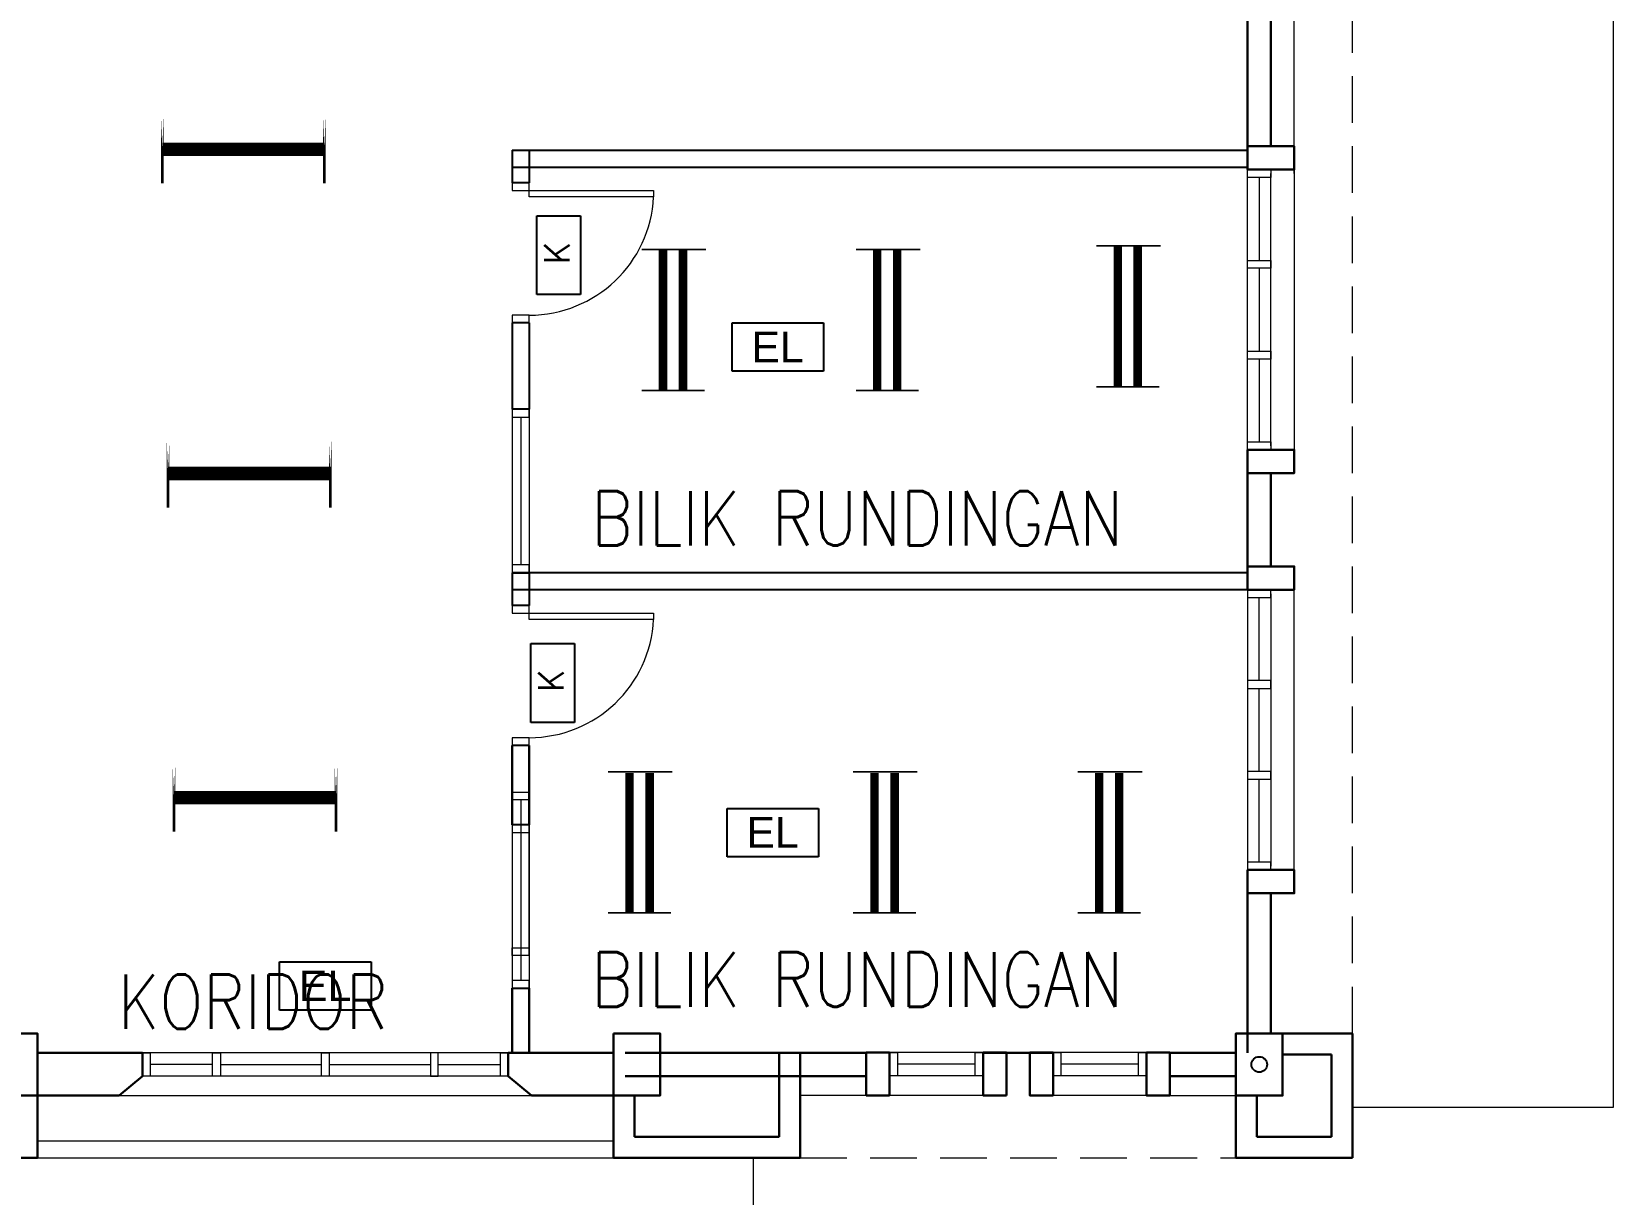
# Model space of a CAD drawing. Header units: inches. Extents: x -106504901 to 86801075, y -86378143 to 86869072.
# Drawn here: x 170504 to 180666, y 65055 to 72527 of the extents above; entities that cross this region are included whole.
import ezdxf
from ezdxf.enums import TextEntityAlignment as Align

# ---------------------------------------------------------------- set-up
doc = ezdxf.new("R2010")
doc.units = ezdxf.units.IN
doc.header["$MEASUREMENT"] = 0
doc.linetypes.add('HIDDEN', pattern=[0.375, 0.25, -0.125])
for name, color, linetype in [('BOMBA', 12, 'Continuous'), ('DOWNPIPE', 8, 'Continuous'), ('FITTING', 40, 'Continuous'), ('LAMPU', 7, 'Continuous'), ('partition', 8, 'Continuous')]:
    doc.layers.add(name, color=color, linetype=linetype)
for name, color, linetype, lineweight in [('COLUMN', 8, 'Continuous', 30), ('DOOR', 8, 'Continuous', 20), ('LW', 8, 'Continuous', 20), ('ROOF', 8, 'Continuous', 20), ('t3', 8, 'Continuous', 25), ('wall', 8, 'Continuous', 30), ('WIN', 8, 'Continuous', 18)]:
    doc.layers.add(name, color=color, linetype=linetype, lineweight=lineweight)
doc.styles.add('LAILA', font='romans.shx', dxfattribs={"width": 0.85, "height": 350})
doc.styles.add('SANSSERIF', font='SAS_____.pfb', dxfattribs={"width": 0.7, "height": 700})
doc.styles.add('SIMPLEX', font='simplex.shx', dxfattribs={"width": 0.8})

# ---------------------------------------------------------------- blocks, each defined once
blk = doc.blocks.new('dr16')
at = {"layer": 'DOOR', "color": 1}
blk.add_line((-2409712, -909071), (-2409602, -909071), dxfattribs=at)
for points in [[(-2409712, -909071), (-2409602, -909071), (-2409602, -909021), (-2409712, -909021)], [(-2410511, -909831), (-2409712, -909831), (-2409712, -909871), (-2410511, -909871)], [(-2409712, -909921), (-2409602, -909921), (-2409602, -909871), (-2409712, -909871)]]:
    blk.add_lwpolyline(points, close=True, dxfattribs=at)
at = {"layer": 'DOOR', "color": 9}
blk.add_arc((-2409712, -909871), 800, 90, 177.134, dxfattribs=at)
blk = doc.blocks.new('AW30')
at = {"layer": 'wall'}
for points in [[(-2473393, -914141), (-2473243, -914141), (-2473243, -913866), (-2473393, -913866)], [(-2472643, -914141), (-2472493, -914141), (-2472493, -913866), (-2472643, -913866)]]:
    blk.add_lwpolyline(points, close=True, dxfattribs=at)
at = {"layer": 'WIN', "color": 1}
for p, q in [((-2473243, -913866), (-2472643, -913866)), ((-2473193, -913941), (-2472693, -913941)), ((-2473218, -914016), (-2472643, -914016))]:
    blk.add_line(p, q, dxfattribs=at)
at = {"layer": 'WIN', "color": 2}
blk.add_line((-2473243, -914141), (-2472643, -914141), dxfattribs=at)
at = {"layer": 'WIN', "color": 1}
for points in [[(-2473243, -914016), (-2473193, -914016), (-2473193, -913866), (-2473243, -913866)], [(-2472693, -914016), (-2472643, -914016), (-2472643, -913866), (-2472693, -913866)]]:
    blk.add_lwpolyline(points, close=True, dxfattribs=at)
blk = doc.blocks.new('emergency light R')
at = {"layer": 'LAMPU', "color": 6, "linetype": 'Continuous'}
for p, q in [((0, 4.9), (0, 247.7)), ((0, 247.7), (459.3, 247.7)), ((459.3, 247.7), (459.3, 4.9)), ((459.3, 4.9), (0, 4.9))]:
    blk.add_line(p, q, dxfattribs=at)
at = {"layer": 'LAMPU', "color": 6, "linetype": 'Continuous', "style": 'SANSSERIF'}
blk.add_text('EL', height=153.77, dxfattribs=at).set_placement((97, 50))

msp = doc.modelspace()

# ---------------------------------------------------------------- linework, layer by layer
at = {"layer": 'BOMBA', "color": 8, "linetype": 'ByBlock', "ltscale": 10}
for p, q in [((173749, 70837), (173749, 71343)), ((173749, 71343), (174030, 71343)), ((173749, 70837), (173749, 71343)), ((173749, 71343), (174030, 71343)), ((174030, 71343), (174030, 70837)), ((174030, 71343), (174030, 70837)), ((174030, 70837), (173749, 70837)), ((174030, 70837), (173749, 70837)), ((173711, 68088), (173711, 68595)), ((173711, 68595), (173992, 68595)), ((173711, 68088), (173711, 68595)), ((173711, 68595), (173992, 68595)), ((173992, 68595), (173992, 68088)), ((173992, 68595), (173992, 68088)), ((173992, 68088), (173711, 68088)), ((173992, 68088), (173711, 68088))]:
    msp.add_line(p, q, dxfattribs=at)
at = {"layer": 'BOMBA', "color": 3, "linetype": 'ByBlock', "ltscale": 10}
for p, q in [((173749, 70837), (173749, 71343)), ((173749, 71343), (174030, 71343)), ((174030, 71343), (174030, 70837)), ((174030, 70837), (173749, 70837)), ((173711, 68088), (173711, 68595)), ((173711, 68595), (173992, 68595)), ((173992, 68595), (173992, 68088)), ((173992, 68088), (173711, 68088))]:
    msp.add_line(p, q, dxfattribs=at)
at = {"layer": 'COLUMN'}
for points in [[(170241, 66090), (170541, 66090), (170541, 65690), (170241, 65690)], [(174241, 66090), (174541, 66090), (174541, 65690), (174241, 65690)], [(178541, 66090), (178241, 66090), (178241, 65690), (178541, 65690)]]:
    msp.add_lwpolyline(points, close=True, dxfattribs=at)
at = {"layer": 'DOWNPIPE'}
msp.add_circle((178391, 65890), 50, dxfattribs=at)
at = {"layer": 'FITTING', "color": 3, "const_width": 17.4}
for points in [[(171343, 71990), (171343, 71552)], [(171343, 71990), (171343, 71552)], [(172384, 71990), (172384, 71552)], [(172384, 71990), (172384, 71552)], [(171380, 69906), (171380, 69469)], [(171380, 69906), (171380, 69469)], [(172422, 69906), (172422, 69469)], [(172422, 69906), (172422, 69469)], [(171418, 67823), (171418, 67385)], [(172459, 67823), (172459, 67385)]]:
    msp.add_lwpolyline(points, close=True, dxfattribs=at)
at = {"layer": 'FITTING', "color": 3}
for points, const_width in [([(171343, 71771), (172384, 71771)], 86.8), ([(171343, 71771), (172384, 71771)], 86.8), ([(174560, 70221), (174560, 71121)], 54.6), ([(174689, 70221), (174689, 71121)], 54.6), ([(175936, 70221), (175936, 71121)], 54.6), ([(176065, 70221), (176065, 71121)], 54.6), ([(177344, 71151), (177629, 71151)], 10.9), ([(177482, 70245), (177482, 71145)], 54.6), ([(177483, 71151), (177758, 71151)], 10.9), ([(177610, 70245), (177610, 71145)], 54.6), ([(174423, 71127), (174708, 71127)], 10.9), ([(174562, 71127), (174837, 71127)], 10.9), ([(175799, 71127), (176084, 71127)], 10.9), ([(175938, 71127), (176213, 71127)], 10.9), ([(174423, 70221), (174698, 70221)], 10.9), ([(174552, 70221), (174827, 70221)], 10.9), ([(175799, 70221), (176074, 70221)], 10.9), ([(175928, 70221), (176203, 70221)], 10.9), ([(177344, 70245), (177619, 70245)], 10.9), ([(177473, 70245), (177748, 70245)], 10.9), ([(171380, 69687), (172422, 69687)], 86.8), ([(171380, 69687), (172422, 69687)], 86.8), ([(174345, 66864), (174345, 67764)], 54.6), ([(174345, 66864), (174345, 67764)], 54.6), ([(174474, 66864), (174474, 67764)], 54.6), ([(174474, 66864), (174474, 67764)], 54.6), ([(175919, 66864), (175919, 67764)], 54.6), ([(175919, 66864), (175919, 67764)], 54.6), ([(176048, 66864), (176048, 67764)], 54.6), ([(176048, 66864), (176048, 67764)], 54.6), ([(177362, 66864), (177362, 67764)], 54.6), ([(177362, 66864), (177362, 67764)], 54.6), ([(177491, 66864), (177491, 67764)], 54.6), ([(177491, 66864), (177491, 67764)], 54.6), ([(174207, 67770), (174492, 67770)], 10.9), ([(174207, 67770), (174492, 67770)], 10.9), ([(174346, 67770), (174621, 67770)], 10.9), ([(174346, 67770), (174621, 67770)], 10.9), ([(175781, 67770), (176066, 67770)], 10.9), ([(175781, 67770), (176066, 67770)], 10.9), ([(175920, 67770), (176195, 67770)], 10.9), ([(175920, 67770), (176195, 67770)], 10.9), ([(177225, 67770), (177510, 67770)], 10.9), ([(177225, 67770), (177510, 67770)], 10.9), ([(177363, 67770), (177639, 67770)], 10.9), ([(177363, 67770), (177639, 67770)], 10.9), ([(171418, 67604), (172459, 67604)], 86.8), ([(174207, 66864), (174483, 66864)], 10.9), ([(174207, 66864), (174483, 66864)], 10.9), ([(174336, 66864), (174611, 66864)], 10.9), ([(174336, 66864), (174611, 66864)], 10.9), ([(175781, 66864), (176056, 66864)], 10.9), ([(175781, 66864), (176056, 66864)], 10.9), ([(175910, 66864), (176185, 66864)], 10.9), ([(175910, 66864), (176185, 66864)], 10.9), ([(177225, 66864), (177500, 66864)], 10.9), ([(177225, 66864), (177500, 66864)], 10.9), ([(177354, 66864), (177629, 66864)], 10.9), ([(177354, 66864), (177629, 66864)], 10.9)]:
    msp.add_lwpolyline(points, dxfattribs=dict(at, const_width=const_width))
at = {"layer": 'LW', "linetype": 'HIDDEN', "ltscale": 1200}
for p, q in [((178991, 66090), (178991, 72815)), ((175441, 65290), (178241, 65290))]:
    msp.add_line(p, q, dxfattribs=at)
at = {"layer": 'LW'}
for p, q in [((178616, 71615), (178616, 72690)), ((178616, 71615), (178616, 72690)), ((178616, 71640), (178616, 69840)), ((178616, 71640), (178616, 69840)), ((178616, 67140), (178616, 68940)), ((178616, 67140), (178616, 68940))]:
    msp.add_line(p, q, dxfattribs=at)
at = {"layer": 'partition'}
for p, q in [((173591, 71765), (173591, 71555)), ((173591, 71765), (178316, 71765)), ((173701, 71765), (173701, 71555)), ((173591, 71655), (178316, 71655)), ((173701, 71555), (173591, 71555)), ((173701, 71555), (173591, 71555)), ((173591, 70655), (173591, 70100)), ((173701, 70655), (173591, 70655)), ((173701, 70655), (173591, 70655)), ((173701, 70655), (173701, 70100)), ((173701, 70100), (173591, 70100)), ((178316, 69050), (173591, 69050)), ((173591, 69050), (173591, 68840)), ((173591, 69050), (173701, 69050)), ((173701, 69050), (173701, 68840)), ((178316, 68940), (173591, 68940)), ((173701, 68840), (173591, 68840)), ((173701, 68840), (173591, 68840)), ((173591, 67940), (173591, 67430)), ((173701, 67940), (173591, 67940)), ((173591, 67430), (173591, 67940)), ((173591, 67940), (173591, 67430)), ((173701, 67940), (173591, 67940)), ((173591, 67940), (173591, 67640)), ((173701, 67940), (173591, 67940)), ((173701, 67940), (173701, 67430)), ((173701, 67430), (173701, 67940)), ((173701, 67940), (173701, 67430)), ((173701, 67940), (173701, 67640)), ((173701, 67430), (173591, 67430)), ((173591, 66380), (173701, 66380)), ((173591, 66380), (173591, 65965)), ((173591, 65965), (173591, 66380)), ((173591, 66380), (173591, 65965)), ((173701, 66380), (173701, 65965)), ((173701, 65965), (173701, 66380)), ((173701, 66380), (173701, 65965))]:
    msp.add_line(p, q, dxfattribs=at)
at = {"layer": 'ROOF', "linetype": 'Continuous', "ltscale": 2000}
msp.add_line((175141, 62940), (175141, 65290), dxfattribs=at)
msp.add_lwpolyline([(178991, 65615), (180666, 65615), (180666, 72815)], dxfattribs=at)
at = {"layer": 'wall'}
for p, q in [((178316, 71640), (178316, 72690)), ((178316, 71640), (178316, 72690)), ((178466, 71790), (178466, 72690)), ((178466, 71790), (178466, 72690)), ((178316, 68940), (178316, 69840)), ((178316, 68940), (178316, 69840)), ((178466, 69090), (178466, 69690)), ((178466, 69090), (178466, 69690)), ((178316, 67140), (178316, 65965)), ((178316, 67140), (178316, 66090)), ((178466, 66990), (178466, 66090)), ((178466, 66990), (178466, 66090)), ((178991, 66090), (178466, 66090)), ((178991, 65290), (178991, 66090)), ((170541, 65965), (171216, 65965)), ((171216, 65965), (171216, 65815)), ((173566, 65965), (174241, 65965)), ((173566, 65965), (173566, 65815)), ((175866, 65965), (174316, 65965)), ((175306, 65425), (175306, 65965)), ((175441, 65290), (175441, 65965)), ((176616, 65965), (177066, 65965)), ((178241, 65965), (177816, 65965)), ((178856, 65955), (178541, 65955)), ((178856, 65425), (178856, 65955)), ((171066, 65690), (171216, 65815)), ((173716, 65690), (173566, 65815)), ((175866, 65815), (174316, 65815)), ((178241, 65815), (177816, 65815)), ((170541, 65690), (171066, 65690)), ((170541, 65290), (170541, 65690)), ((174241, 65690), (173716, 65690)), ((174241, 65290), (174241, 65690)), ((174376, 65425), (174376, 65695)), ((178241, 65290), (178241, 65690)), ((178376, 65425), (178376, 65695)), ((175306, 65425), (174376, 65425)), ((178856, 65425), (178376, 65425)), ((169341, 65290), (170541, 65290)), ((175441, 65290), (174241, 65290)), ((178991, 65290), (178241, 65290))]:
    msp.add_line(p, q, dxfattribs=at)
for points in [[(178316, 71790), (178316, 71640), (178616, 71640), (178616, 71790)], [(178316, 71790), (178316, 71640), (178616, 71640), (178616, 71790)], [(178316, 69840), (178316, 69690), (178616, 69690), (178616, 69840)], [(178316, 69840), (178316, 69690), (178616, 69690), (178616, 69840)], [(178316, 68940), (178316, 69090), (178616, 69090), (178616, 68940)], [(178316, 68940), (178316, 69090), (178616, 69090), (178616, 68940)], [(178316, 66990), (178316, 67140), (178616, 67140), (178616, 66990)], [(178316, 66990), (178316, 67140), (178616, 67140), (178616, 66990)]]:
    msp.add_lwpolyline(points, close=True, dxfattribs=at)
at = {"layer": 'WIN'}
for p, q in [((178316, 69840), (178316, 71640)), ((178316, 69840), (178316, 71640)), ((178316, 69840), (178316, 71640)), ((178391, 71590), (178391, 71057)), ((178391, 71590), (178391, 71057)), ((178391, 71590), (178391, 71057)), ((178466, 69865), (178466, 71615)), ((178466, 69865), (178466, 71615)), ((178391, 71007), (178391, 70473)), ((178391, 71007), (178391, 70473)), ((178391, 71007), (178391, 70473)), ((178391, 70423), (178391, 69890)), ((178391, 70423), (178391, 69890)), ((178391, 70423), (178391, 69890)), ((173591, 70100), (173591, 69050)), ((173646, 70050), (173646, 69100)), ((173701, 70100), (173701, 69050)), ((178316, 68940), (178316, 67140)), ((178316, 68940), (178316, 67140)), ((178466, 68915), (178466, 67165)), ((178466, 68915), (178466, 67165)), ((178391, 68357), (178391, 68890)), ((178391, 68357), (178391, 68890)), ((178391, 67773), (178391, 68307)), ((178391, 67773), (178391, 68307)), ((178391, 67190), (178391, 67723)), ((178391, 67190), (178391, 67723)), ((173591, 67640), (173591, 66590)), ((173646, 67590), (173646, 66640)), ((173701, 66590), (173701, 67640)), ((173591, 67430), (173591, 66380)), ((173646, 67380), (173646, 66430)), ((173701, 67430), (173701, 66380)), ((173566, 65965), (171216, 65965)), ((171666, 65890), (171266, 65890)), ((171716, 65890), (172366, 65890)), ((172416, 65890), (173066, 65890)), ((173116, 65890), (173516, 65890)), ((173566, 65815), (171216, 65815)), ((171066, 65690), (173716, 65690)), ((175866, 65690), (175441, 65690)), ((177816, 65690), (178241, 65690)), ((170541, 65400), (174241, 65400)), ((170541, 65290), (174241, 65290))]:
    msp.add_line(p, q, dxfattribs=at)
for points in [[(178466, 71640), (178466, 71590), (178316, 71590), (178316, 71640)], [(178466, 71640), (178466, 71590), (178316, 71590), (178316, 71640)], [(178466, 71057), (178466, 71007), (178316, 71007), (178316, 71057)], [(178466, 71057), (178466, 71007), (178316, 71007), (178316, 71057)], [(178466, 70473), (178466, 70423), (178316, 70423), (178316, 70473)], [(178466, 70473), (178466, 70423), (178316, 70423), (178316, 70473)], [(173591, 70050), (173701, 70050), (173701, 70100), (173591, 70100)], [(178466, 69890), (178466, 69840), (178316, 69840), (178316, 69890)], [(178466, 69890), (178466, 69840), (178316, 69840), (178316, 69890)], [(173591, 69050), (173701, 69050), (173701, 69100), (173591, 69100)], [(178466, 68890), (178466, 68940), (178316, 68940), (178316, 68890)], [(178466, 68890), (178466, 68940), (178316, 68940), (178316, 68890)], [(178466, 68307), (178466, 68357), (178316, 68357), (178316, 68307)], [(178466, 68307), (178466, 68357), (178316, 68357), (178316, 68307)], [(178466, 67723), (178466, 67773), (178316, 67773), (178316, 67723)], [(178466, 67723), (178466, 67773), (178316, 67773), (178316, 67723)], [(173701, 67590), (173591, 67590), (173591, 67640), (173701, 67640)], [(173591, 67380), (173701, 67380), (173701, 67430), (173591, 67430)], [(178466, 67140), (178466, 67190), (178316, 67190), (178316, 67140)], [(178466, 67140), (178466, 67190), (178316, 67190), (178316, 67140)], [(173701, 66590), (173591, 66590), (173591, 66640), (173701, 66640)], [(173591, 66380), (173701, 66380), (173701, 66430), (173591, 66430)], [(171266, 65815), (171216, 65815), (171216, 65965), (171266, 65965)], [(171716, 65815), (171666, 65815), (171666, 65965), (171716, 65965)], [(172416, 65815), (172366, 65815), (172366, 65965), (172416, 65965)], [(173066, 65815), (173116, 65815), (173116, 65965), (173066, 65965)], [(173566, 65815), (173516, 65815), (173516, 65965), (173566, 65965)]]:
    msp.add_lwpolyline(points, close=True, dxfattribs=at)

# ---------------------------------------------------------------- block references
at = {"layer": 'DOOR', "rotation": 180}
for p in [(-2236011, -838366), (-2236011, -838366), (-2236011, -841081)]:
    msp.add_blockref('dr16', p, dxfattribs=at)
at = {"layer": 'LAMPU', "color": 8, "xscale": 1.27951153594687, "yscale": 1.27951153594687, "zscale": 1.27951153594687}
for p in [(175004, 70338), (174972, 67219), (172097, 66233)]:
    msp.add_blockref('emergency light R', p, dxfattribs=at)
at = {"layer": 'WIN', "xscale": -1}
for p in [(-2296627, 979832), (-2295577, 979832)]:
    msp.add_blockref('AW30', p, dxfattribs=at)

# ---------------------------------------------------------------- texts
at = {"layer": 'BOMBA', "color": 8, "linetype": 'ByBlock', "ltscale": 10, "style": 'SIMPLEX'}
for p in [(173959, 71032), (173959, 71032), (173921, 68284), (173921, 68284)]:
    msp.add_text('K', height=162, rotation=90, dxfattribs=at).set_placement(p)
at = {"layer": 'BOMBA', "color": 3, "linetype": 'ByBlock', "ltscale": 10, "style": 'SIMPLEX'}
for p in [(173959, 71032), (173921, 68284)]:
    msp.add_text('K', height=162, rotation=90, dxfattribs=at).set_placement(p)
at = {"layer": 't3', "style": 'LAILA', "width": 0.85}
for s, p in [('BILIK RUNDINGAN', (174099, 69574)), ('BILIK RUNDINGAN', (174099, 66611)), ('KORIDOR', (171057, 66469))]:
    msp.add_text(s, height=350, dxfattribs=at).set_placement(p, align=Align.TOP_LEFT)

doc.saveas('drawing.dxf')
